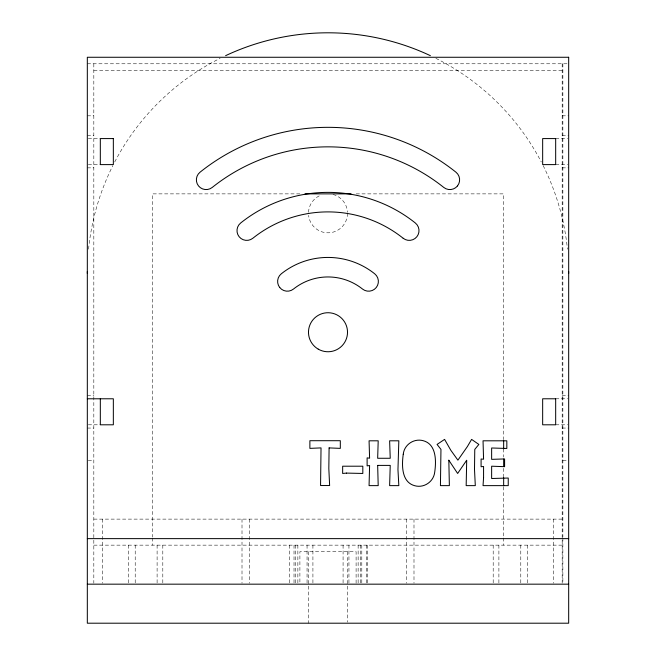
<?xml version="1.0" encoding="UTF-8"?>
<svg xmlns="http://www.w3.org/2000/svg" width="656" height="656" viewBox="0 0 656 656"><rect width="100%" height="100%" fill="white"/><g stroke="black" fill="none" stroke-linecap="round" stroke-linejoin="round"><path stroke-width="0.49" stroke-dasharray="3.28 2.46" d="M87.322 63.78L568.678 63.78M93.824 70.282L562.873 70.282M87.322 115.817L93.824 115.817M562.176 115.817L568.678 115.817M87.322 135.333L93.824 135.333M562.176 135.333L568.678 135.333M88.322 138.58L100.327 138.58M555.673 138.58L567.678 138.58M88.322 164.607L100.327 164.607M555.673 164.607L567.678 164.607M87.322 167.854L93.824 167.854M562.176 167.854L568.678 167.854M299.866 193.873L152.397 193.873L152.397 536.944M356.192 193.873L503.66 193.873L503.66 439.659M87.322 395.527L93.824 395.527M562.176 395.527L568.678 395.527M555.673 398.782L567.678 398.782M88.322 424.801L100.327 424.801M555.673 424.801L567.678 424.801M87.322 428.056L93.824 428.056M562.176 428.056L568.678 428.056M88.248 460.578L93.824 460.578M562.873 460.578L568.678 460.578M93.824 519.117L562.176 519.117M93.824 545.144L562.873 545.144M562.873 63.78L562.873 536.952M562.873 537.969L562.873 583.168M562.176 63.78L562.176 583.168M553.246 519.117L553.246 583.168M527.522 545.144L527.522 583.168M520.79 545.144L520.79 583.168M503.66 448.876L503.66 457.068M503.66 468.335L503.66 477.552M503.66 486.768L503.66 536.944M503.66 537.969L503.66 545.144M498.896 545.144L498.896 583.168M493.189 545.144L493.189 583.168M413.993 519.117L413.993 583.168M406.72 519.117L406.72 583.168M367.434 545.144L367.434 583.168M366.597 545.144L366.597 583.168M361.8 545.144L361.8 583.168M360.521 545.144L360.521 583.168M358.135 545.144L358.135 583.168M356.101 583.151L356.101 551.647L299.899 551.647L299.899 583.151M348.943 545.144L348.943 583.168M347.516 551.647L347.516 622.175M343.08 545.144L343.08 583.168M312.92 545.144L312.92 583.168M308.484 551.647L308.484 623.2M307.057 545.144L307.057 583.168M297.865 545.144L297.865 583.168M295.479 545.144L295.479 583.168M294.019 545.144L294.019 583.168M289.403 545.144L289.403 583.168M249.28 519.117L249.28 583.168M242.007 519.117L242.007 583.168M162.811 545.144L162.811 583.168M157.104 545.144L157.104 583.168M152.397 537.969L152.397 545.144M135.21 545.144L135.21 583.168M128.478 545.144L128.478 583.168M102.754 519.117L102.754 583.168M93.824 63.78L93.824 583.168M347.516 213.315A19.516 19.516 0 0 1 329.017 232.798A19.516 19.516 0 0 1 308.591 215.348M308.509 212.298A19.516 19.516 0 0 1 321.005 195.094M333.051 194.463A19.516 19.516 0 0 1 347.491 212.298M88.552 249.173A240.678 240.678 0 0 1 112.848 165.607M114.702 161.991A240.678 240.678 0 0 1 220.121 58.327M435.879 58.327A240.678 240.678 0 0 1 541.298 161.991M543.152 165.607A240.678 240.678 0 0 1 567.448 249.173"/><path stroke-width="0.98" d="M304.991 193.873L351.075 193.873M87.322 398.782L113.34 398.782L113.34 424.801L100.327 424.801L100.327 398.782M87.322 538.633L568.678 538.633M87.322 584.168L568.678 584.168M503.66 440.684L503.66 448.876M503.66 459.118L503.66 466.285M503.66 477.552L503.66 485.743M87.322 273.478A240.678 240.678 0 0 1 87.33 271.469M225.623 55.662A240.678 240.678 0 0 1 430.377 55.662M568.67 271.469A240.678 240.678 0 0 1 568.678 273.478M448.827 460.225L449.368 485.629L440.43 485.629L440.963 449.401L437.068 444.432L444.596 439.389L450.779 450.213L457.904 460.159L467.375 446.58L471.607 439.389L478.864 444.432L474.772 449.401L474.501 469.36L475.305 485.629L466.17 485.629L466.703 460.225L457.634 473.46L448.827 460.225M377.667 465.399L378.2 485.629L369.066 485.629L369.599 465.53L367.114 465.867L367.114 457.872L369.599 458.208L369.066 440.807L378.2 440.807L377.667 458.273L390.23 458.273L389.623 440.807L398.832 440.807L397.962 469.63L398.832 485.629L389.623 485.629L390.23 465.399L377.667 465.399M329.099 447.9L328.828 468.532L329.632 485.53L320.563 485.53L321.03 447.9L309.878 448.376L309.878 440.709L340.316 440.709L340.316 448.376L329.099 447.9M483.57 477.56L483.037 485.629L508.236 485.629L508.236 478.035L491.639 478.503L491.639 466.203L504.603 466.678L504.603 458.946L491.639 459.348L491.639 447.991L506.826 448.466L506.826 440.807L483.037 440.807L483.57 459.216L481.086 459.011L481.086 466.744L483.57 466.473L483.57 477.56M403.251 454.247C401.726 465.129 401.39 482.135 414.707 485.711C424.03 488.343 433.682 481.709 434.715 472.131C436.281 461.266 436.568 444.284 423.276 440.717C413.985 438.101 404.235 444.637 403.251 454.247M346.581 473.091L342.653 473.46L342.653 466.203L362.817 466.203L362.817 473.46L346.581 473.091M568.678 57.269L87.322 57.269L87.322 623.2L568.678 623.2L568.678 57.269M113.34 138.58L100.327 138.58L100.327 164.607L113.34 164.607L113.34 138.58M555.673 138.58L542.66 138.58L542.66 164.607L555.673 164.607L555.673 138.58M555.673 398.782L542.66 398.782L542.66 424.801L555.673 424.801L555.673 398.782M457.494 185.919A9.758 9.758 0 0 0 455.969 172.208A204.902 204.902 0 0 0 200.031 172.208A9.758 9.758 0 0 0 198.506 185.919A9.758 9.758 0 0 0 212.216 187.452A185.394 185.394 0 0 1 443.784 187.452A9.758 9.758 0 0 0 457.494 185.919M403.153 238.251A120.343 120.343 0 0 0 252.847 238.251A9.758 9.758 0 0 1 239.128 236.726A9.758 9.758 0 0 1 240.654 223.007A139.859 139.859 0 0 1 415.346 223.007A9.758 9.758 0 0 1 416.872 236.726A9.758 9.758 0 0 1 403.153 238.251M279.751 287.533A9.758 9.758 0 0 0 293.47 289.058A55.293 55.293 0 0 1 362.53 289.058A9.758 9.758 0 0 0 376.249 287.533A9.758 9.758 0 0 0 374.715 273.814A74.809 74.809 0 0 0 281.285 273.814A9.758 9.758 0 0 0 279.751 287.533M318.242 349.14A19.516 19.516 0 0 0 347.516 332.239A19.516 19.516 0 0 0 318.242 315.339A19.516 19.516 0 0 0 318.242 349.14"/></g></svg>
